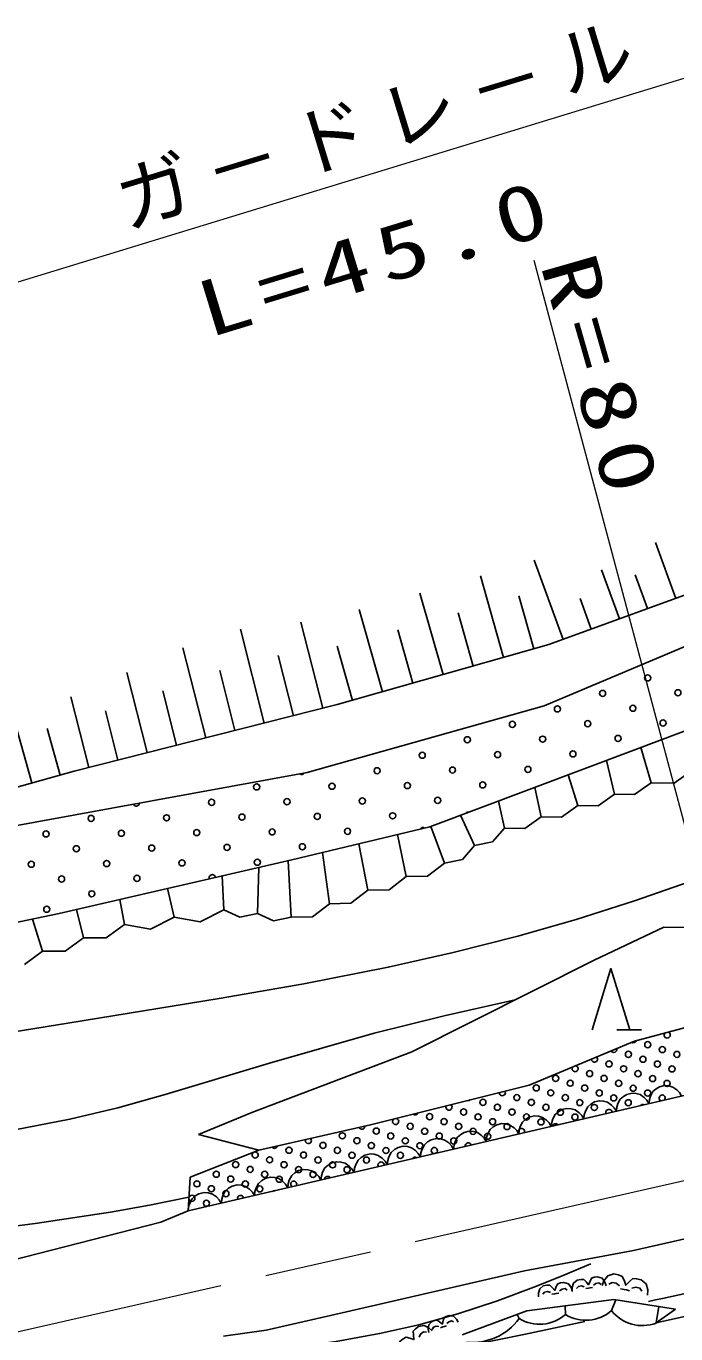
# Model space of a CAD drawing. Units: millimetres, scale not verified. Extents: x 40000 to 680000, y 20000 to 380000.
# Drawn here: x 76564 to 97767, y 294244 to 336932 of the extents above; entities that cross this region are included whole.
import ezdxf

# ---------------------------------------------------------------- set-up
doc = ezdxf.new("R2010")
doc.units = ezdxf.units.MM
doc.header["$LTSCALE"] = 1000
doc.linetypes.add('CHAIN', pattern=[18.5, 12, -1.5, 3.5, -1.5])
for name, color, linetype, lineweight in [('M-BGD', 7, 'Continuous', 25), ('M-BGD-HTXT', 7, 'Continuous', 13), ('M-BMK', 2, 'CHAIN', 13)]:
    doc.layers.add(name, color=color, linetype=linetype, lineweight=lineweight)
doc.styles.add('ＭＳ ゴシック', font='')
doc.styles.get('ＭＳ ゴシック').set_extended_font_data('MS Gothic')

# ---------------------------------------------------------------- blocks, each defined once
blk = doc.blocks.new('BUHIN42')
at = {"color": 7, "linetype": 'Continuous', "lineweight": 25}
blk.add_lwpolyline([(-154, -523), (-22, -519), (98, -487), (243, -419), (340, -322), (416, -211), (463, -48), (460, 86), (432, 220), (346, 356), (262, 446), (154, 523)], dxfattribs=at)
blk = doc.blocks.new('BUHIN43')
at = {"color": 7, "linetype": 'Continuous', "lineweight": 25}
blk.add_lwpolyline([(-157, -533), (-23, -529), (100, -496), (248, -427), (347, -328), (424, -215), (472, -50), (469, 87), (440, 224), (353, 362), (268, 454), (157, 533)], dxfattribs=at)
blk = doc.blocks.new('BUHIN4')
at = {"color": 7, "linetype": 'Continuous', "lineweight": 25}
blk.add_line((-962, 321), (-1356, -375), dxfattribs=at)
blk.add_lwpolyline([(-565, 1021), (870, -493), (-1166, -40)], dxfattribs=at)
blk = doc.blocks.new('BUHIN122')
at = {"color": 7, "linetype": 'Continuous', "lineweight": 25}
for points in [[(192, 525), (304, 464), (404, 355), (433, 208), (392, 95), (341, 12), (244, -18), (118, -43), (200, -145), (259, -235), (239, -323), (201, -428), (84, -537), (-67, -550), (-192, -525)], [(-26, -112), (5, -43), (25, 12), (54, 99)], [(131, 113), (199, 177), (234, 275), (203, 360)], [(-79, -403), (3, -367), (37, -273), (29, -174)]]:
    blk.add_lwpolyline(points, dxfattribs=at)

msp = doc.modelspace()

# ---------------------------------------------------------------- linework, layer by layer
at = {"layer": 'M-BGD'}
for p, q in [((97765, 318253), (97100, 320077)), ((94085, 316912), (93144, 319495)), ((92145, 316324), (91388, 318990)), ((95925, 317582), (95340, 319188)), ((96845, 317918), (96442, 319024)), ((99145, 318755), (93624, 316745)), ((90172, 315764), (89416, 318424)), ((93131, 316605), (92641, 318331)), ((95005, 317247), (94641, 318246)), ((88199, 315203), (87436, 317888)), ((91158, 316044), (90666, 317777)), ((84333, 314180), (83560, 317244)), ((86242, 314663), (85531, 317479)), ((89185, 315484), (88691, 317222)), ((93468, 314744), (100246, 317598)), ((82424, 313698), (81682, 316638)), ((85288, 314422), (84792, 316383)), ((87212, 314923), (86709, 316694)), ((93624, 316745), (86719, 314783)), ((83379, 313939), (82884, 315899)), ((80516, 313216), (79854, 315838)), ((81470, 313457), (81020, 315239)), ((101931, 315392), (96394, 313299)), ((78607, 312734), (78025, 315038)), ((86719, 314783), (78130, 312614)), ((85735, 312564), (93468, 314744)), ((76748, 312227), (76104, 314528)), ((79561, 312975), (79156, 314579)), ((77669, 312485), (77245, 314002)), ((96958, 312232), (96626, 313387)), ((96394, 313299), (89738, 310793)), ((95763, 311862), (95501, 312963)), ((78130, 312614), (71357, 310719)), ((73764, 310388), (85735, 312564)), ((94568, 311492), (94250, 312492)), ((98318, 312651), (97708, 312215)), ((93373, 311122), (93161, 312082)), ((96958, 312232), (96422, 311848)), ((97708, 312215), (96958, 312232)), ((92178, 310752), (91979, 311637)), ((95763, 311862), (95227, 311478)), ((96422, 311848), (95763, 311862)), ((94568, 311492), (94032, 311108)), ((95227, 311478), (94568, 311492)), ((89738, 310793), (85237, 309719)), ((90217, 309611), (89767, 310800)), ((91197, 310182), (90737, 311170)), ((93373, 311122), (92837, 310738)), ((94032, 311108), (93373, 311122)), ((88965, 309169), (88679, 310541)), ((92178, 310752), (91782, 310304)), ((92837, 310738), (92178, 310752)), ((86460, 308285), (86232, 309956)), ((87712, 308727), (87421, 310240)), ((91197, 310182), (90802, 309733)), ((91782, 310304), (91197, 310182)), ((85237, 309719), (77640, 307964)), ((85208, 307843), (85110, 309689)), ((90217, 309611), (89664, 309182)), ((90802, 309733), (90217, 309611)), ((83011, 308085), (82962, 309193)), ((84110, 307964), (84158, 309469)), ((88965, 309169), (88412, 308740)), ((89664, 309182), (88965, 309169)), ((81390, 307845), (81175, 308780)), ((87712, 308727), (87160, 308298)), ((88412, 308740), (87712, 308727)), ((79769, 307605), (79620, 308421)), ((86460, 308285), (85908, 307855)), ((87160, 308298), (86460, 308285)), ((77640, 307964), (73089, 307009)), ((78435, 307171), (78206, 308095)), ((81390, 307845), (80620, 307455)), ((82241, 307695), (81390, 307845)), ((83011, 308085), (82241, 307695)), ((83540, 307842), (83011, 308085)), ((84110, 307964), (83540, 307842)), ((84639, 307721), (84110, 307964)), ((85208, 307843), (84639, 307721)), ((85908, 307855), (85208, 307843)), ((77101, 306736), (76775, 307783)), ((79769, 307605), (79175, 307166)), ((80620, 307455), (79769, 307605)), ((97373, 307524), (95100, 306442)), ((100432, 307457), (97373, 307524)), ((78435, 307171), (77840, 306731)), ((79175, 307166), (78435, 307171)), ((77101, 306736), (76506, 306297)), ((77840, 306731), (77101, 306736)), ((95100, 306442), (89154, 303445)), ((96415, 303796), (103378, 305674)), ((96415, 303796), (92985, 302364)), ((83930, 301469), (89154, 303445)), ((92985, 302364), (87802, 301068)), ((99015, 302254), (90516, 300270)), ((82185, 300756), (83930, 301469)), ((84163, 300236), (87802, 301068)), ((84163, 300236), (82185, 300756)), ((90516, 300270), (81851, 298254)), ((81917, 299358), (84163, 300236)), ((81851, 298254), (81917, 299358)), ((80961, 297884), (81851, 298254)), ((102626, 298366), (96389, 296968)), ((75242, 296422), (80961, 297884)), ((96389, 296968), (92824, 296297)), ((92824, 296297), (86875, 294933)), ((92904, 294999), (90795, 294211)), ((95743, 295367), (92904, 294999)), ((94163, 294874), (94157, 295161)), ((95671, 295003), (95804, 295357)), ((97761, 295048), (95743, 295367)), ((97123, 294598), (99948, 295237)), ((97123, 294598), (97209, 295135)), ((97123, 294598), (97761, 295048)), ((86875, 294933), (84392, 294362)), ((92655, 294744), (92585, 294880)), ((84392, 294362), (83000, 294171))]:
    msp.add_line(p, q, dxfattribs=at)
for points in [[(73001, 303593), (77926, 304385), (82860, 305188), (85627, 305670), (88382, 306211), (90496, 306687), (92605, 307224), (94517, 307770), (96420, 308376), (98201, 309003), (99961, 309687), (101921, 310519), (103857, 311405), (106164, 312538), (108451, 313728), (111739, 315523), (115008, 317377), (118047, 319088), (121114, 320745), (124115, 322294), (127151, 323794), (129731, 324992), (132343, 326139)], [(73716, 300495), (75860, 300843), (77990, 301249), (79553, 301621), (81101, 302052), (84505, 303085), (87921, 304060), (90210, 304624), (92521, 305142)], [(118108, 303291), (115619, 301899), (113089, 300554), (111867, 299986), (110619, 299473), (107741, 298426), (104841, 297435), (102835, 296796), (100799, 296210), (99075, 295774), (97331, 295396), (97106, 295351), (96872, 295304)], [(74400, 297530), (76856, 297841), (79313, 298214), (80592, 298448), (81878, 298701)], [(76853, 291493), (78651, 291992), (80432, 292548), (81765, 293017), (83121, 293429), (84174, 293644), (85242, 293800), (86679, 293997), (88100, 294252), (89384, 294543), (90654, 294892), (91943, 295316), (93222, 295801), (94111, 296163), (94996, 296532)], [(95358, 295818), (95419, 295979), (95545, 296134), (95738, 296202), (95897, 296168), (96018, 296116), (96077, 295991), (96135, 295828), (96255, 295957), (96365, 296054), (96487, 296044), (96635, 296012), (96804, 295876), (96851, 295676), (96841, 295504)], [(95923, 295814), (95824, 295893), (95686, 295922), (95577, 295864)], [(96256, 295647), (96157, 295676), (96079, 295692), (95956, 295714)], [(96656, 295632), (96592, 295735), (96458, 295763), (96328, 295732)], [(89707, 294287), (89686, 294401), (89704, 294534), (89790, 294640), (89894, 294676), (89981, 294688), (90058, 294637), (90149, 294564), (90173, 294680), (90202, 294774), (90275, 294811), (90371, 294845), (90516, 294825), (90612, 294727), (90667, 294625)], [(90516, 294634), (90444, 294670), (90357, 294640), (90293, 294577)], [(94799, 294651), (92864, 294235), (90920, 293844)], [(88810, 293544), (88737, 293671), (88703, 293836), (88762, 293999), (88870, 294085), (88969, 294135), (89083, 294107), (89221, 294057), (89201, 294206), (89196, 294329), (89269, 294403), (89369, 294484), (89549, 294521), (89704, 294444), (89812, 294345)], [(89628, 294293), (89527, 294306), (89437, 294234), (89387, 294132)], [(90032, 294482), (89947, 294493), (89859, 294462), (89816, 294390)], [(90281, 294503), (90215, 294484), (90164, 294467), (90086, 294436)]]:
    msp.add_lwpolyline(points, dxfattribs=at)
for centre in [(96847, 315655), (95376, 315150), (97835, 315172), (93904, 314645), (96364, 314667), (92433, 314140), (94892, 314162), (97352, 314184), (95881, 313679), (90961, 313636), (93421, 313657), (89490, 313131), (91950, 313152), (94409, 313174), (88019, 312626), (90478, 312647), (92938, 312669), (84088, 312099), (86547, 312121), (89007, 312142), (91466, 312164), (82616, 311594), (85076, 311616), (87535, 311638), (89995, 311659), (83604, 311111), (86064, 311133), (88524, 311154), (78685, 311068), (81145, 311089), (77214, 310563), (79673, 310584), (82133, 310606), (84593, 310628), (87052, 310649), (78202, 310079), (80662, 310101), (83121, 310123), (85581, 310144), (76731, 309574), (79190, 309596), (81650, 309618), (84109, 309639), (77719, 309091), (80178, 309113), (78707, 308608), (77235, 308103), (96852, 303683), (97326, 303524), (95586, 303055), (96219, 303369), (96693, 303209), (97167, 303050), (97800, 303364), (93845, 302585), (94952, 302740), (95426, 302581), (96060, 302895), (96533, 302736), (97007, 302576), (97641, 302891), (93212, 302271), (94319, 302426), (94793, 302266), (95900, 302421), (96374, 302262), (97481, 302417), (91471, 301801), (92578, 301956), (93052, 301797), (93686, 302111), (94160, 301952), (94633, 301792), (95267, 302107), (95741, 301947), (96215, 301788), (96848, 302102), (89731, 301332), (90838, 301487), (91312, 301327), (91945, 301642), (92419, 301482), (92893, 301323), (93526, 301637), (94000, 301478), (94474, 301318), (95107, 301633), (87990, 300863), (89097, 301018), (89571, 300858), (90204, 301173), (90678, 301013), (91786, 301168), (92259, 301009), (93367, 301163), (86883, 300708), (87357, 300548), (88464, 300703), (88938, 300544), (90045, 300699), (90519, 300539), (91152, 300854), (91626, 300694), (85142, 300238), (85616, 300079), (86249, 300393), (86723, 300234), (87197, 300074), (87830, 300389), (88304, 300229), (88778, 300070), (89412, 300384), (83401, 299769), (83875, 299610), (84509, 299924), (84983, 299764), (85456, 299605), (86090, 299919), (86564, 299760), (87038, 299600), (87671, 299915), (82768, 299455), (83242, 299295), (84349, 299450), (84823, 299291), (85930, 299446), (82135, 299140), (82609, 298981), (83083, 298821), (83716, 299136), (84190, 298976), (82449, 298507)]:
    msp.add_circle(centre, 99.5, dxfattribs=at)
for centre, radius, start, end in [((85559, 312604), 99.5, 235.3413, 325.2719), ((80157, 311572), 99.5, 203.1277, 357.4854), ((90983, 311176), 99.5, 74.7759, 146.4791), ((89512, 310671), 99.5, 55.3582, 151.5075), ((82638, 309135), 99.5, 3.762, 202.2462), ((97486, 303998), 99.5, 138.0965, 72.0976), ((95745, 303528), 99.5, 209.4263, 15.8801), ((96379, 303843), 99.5, 238.2768, 341.3023), ((95112, 303214), 99.5, 182.3747, 42.9316), ((94478, 302900), 99.5, 148.4493, 76.8571), ((90997, 301961), 99.5, 260.748, 307.3318), ((92104, 302116), 99.5, 178.3495, 29.7303), ((97322, 301943), 99.5, 317.2852, 248.99), ((89257, 301491), 99.5, 229.9221, 338.1577), ((90364, 301646), 99.5, 156.9676, 51.1121), ((95581, 301473), 99.5, 1.0159, 205.2593), ((96688, 301628), 99.5, 66.5412, 139.734), ((87516, 301022), 99.5, 204.0825, 1.6558), ((88623, 301177), 99.5, 124.7789, 83.3009), ((93841, 301004), 99.5, 37.1928, 169.0824), ((85775, 300553), 99.5, 162.3389, 43.3993), ((92733, 300849), 99.5, 335.8923, 230.3829), ((84035, 300083), 99.5, 127.2875, 95.4258), ((84668, 300398), 99.5, 219.7668, 345.9714), ((89885, 300225), 99.5, 288.3411, 277.8491), ((90993, 300380), 99.5, 13.8467, 192.4285), ((88145, 299755), 99.5, 351.7019, 214.4882), ((89252, 299910), 99.5, 52.8699, 153.3202), ((86404, 299286), 99.5, 28.5381, 177.652), ((84664, 298817), 99.5, 76.9039, 129.2863), ((85297, 299131), 99.5, 325.5119, 240.6783), ((81975, 298666), 99.5, 178.2444, 174.9229), ((83556, 298662), 99.5, 6.9405, 199.2497), ((81816, 298192), 99.5, 44.6849, 68.133), ((94830, 295955), 1270, 238.3469, 311.469), ((96669, 295775), 1262, 217.7129, 291.0881), ((91116, 295867), 1905, 264.5242, 323.8901), ((93322, 295826), 1270, 238.3469, 311.469)]:
    msp.add_arc(centre, radius, start, end, dxfattribs=at)
at = {"layer": 'M-BGD-HTXT'}
for p, q in [((67831, 326002), (103528, 336910)), ((93130, 329292), (100963, 299904))]:
    msp.add_line(p, q, dxfattribs=at)
at = {"layer": 'M-BMK'}
msp.add_line((100963, 299904), (76176, 294276), dxfattribs=at)

# ---------------------------------------------------------------- block references
at = {"layer": 'M-BGD', "rotation": 119.54935}
for name, p in [('BUHIN4', (95651, 305165)), ('BUHIN42', (96359, 301634)), ('BUHIN42', (97422, 301882)), ('BUHIN42', (95297, 301386)), ('BUHIN42', (93172, 300890)), ('BUHIN42', (94234, 301138)), ('BUHIN42', (91047, 300394)), ('BUHIN42', (92110, 300642)), ('BUHIN43', (88891, 299892)), ('BUHIN43', (89974, 300144)), ('BUHIN43', (87808, 299640)), ('BUHIN43', (85642, 299136)), ('BUHIN43', (86725, 299388)), ('BUHIN43', (83476, 298632)), ('BUHIN43', (84559, 298884)), ('BUHIN43', (82392, 298380)), ('BUHIN122', (94940, 295723)), ('BUHIN122', (93836, 295539))]:
    msp.add_blockref(name, p, dxfattribs=at)

# ---------------------------------------------------------------- texts
at = {"layer": 'M-BGD-HTXT', "char_height": 1833, "attachment_point": 7, "style": 'ＭＳ ゴシック'}
for s, insert, rotation in [('\\T1.2;ガ－ドレ－ル', (79855, 330199), 17), ('\\T1.2;\\W1.35;L=45.0', (82514, 326717), 17), ('\\T1.24;\\W1.35;R=80', (93306, 329148), 286)]:
    msp.add_mtext(s, dxfattribs=dict(at, insert=insert, rotation=rotation))

doc.saveas('drawing.dxf')
